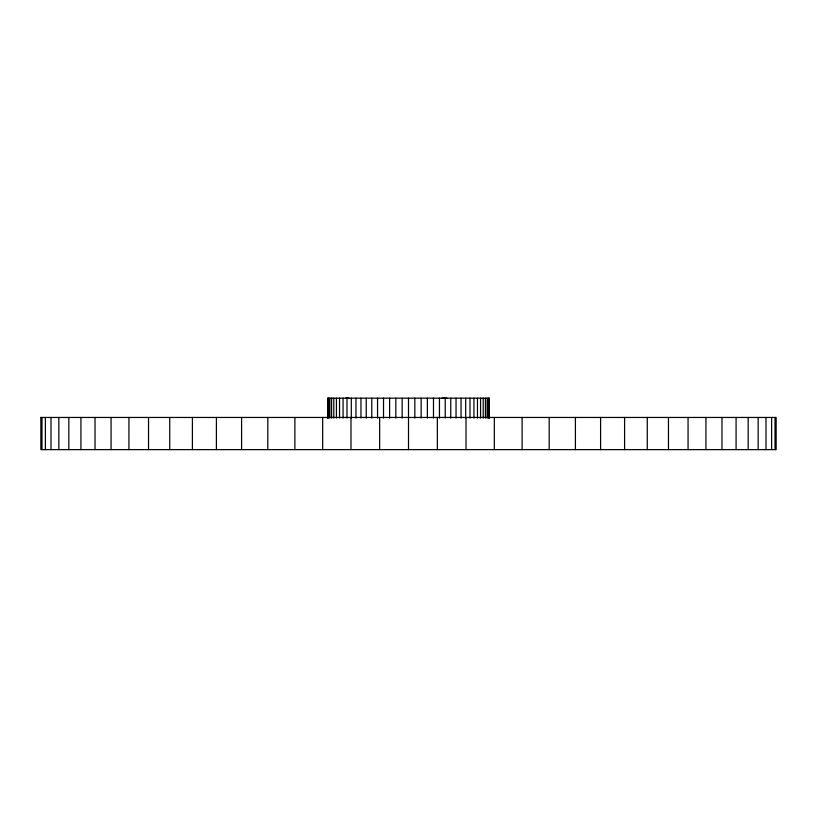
<?xml version="1.0" encoding="UTF-8"?>
<svg xmlns="http://www.w3.org/2000/svg" width="817" height="817" viewBox="0 0 817 817"><rect width="100%" height="100%" fill="white"/><g stroke="black" fill="none" stroke-linecap="round" stroke-linejoin="round"><path stroke-width="1.23" d="M41.984 449.626L41.984 417.456M45.374 449.626L45.384 417.456M51.011 449.626L51.011 417.456M58.844 449.626L58.844 417.456M68.832 449.626L68.842 417.456M80.924 449.626L80.924 417.456M95.027 449.626L95.027 417.456M111.061 449.626L111.071 417.456M128.933 449.626L128.943 417.456M148.531 449.626L148.541 417.456M169.732 449.626L169.732 417.456M192.404 449.626L192.404 417.456M216.403 449.626L216.403 417.456M241.587 449.626L241.597 417.456M267.802 449.626L267.813 417.456M294.886 449.626L294.896 417.456M322.674 449.626L322.674 417.456M350.983 449.626L350.983 417.456M379.65 449.626L379.66 417.456M349.012 398.165L345.805 398.165M446.919 398.165L441.885 398.165M775.016 417.456L775.016 449.626M771.616 417.456L771.626 449.626M765.989 417.456L765.989 449.626M758.156 417.456L758.156 449.626M748.158 417.456L748.168 449.626M736.076 417.456L736.076 449.626M721.973 417.456L721.973 449.626M705.929 417.456L705.939 449.626M688.057 417.456L688.067 449.626M668.459 417.456L668.469 449.626M647.268 417.456L647.268 449.626M624.596 417.456L624.596 449.626M600.597 417.456L600.597 449.626M575.403 417.456L575.413 449.626M549.187 417.456L549.198 449.626M522.104 417.456L522.114 449.626M494.326 417.456L494.326 449.626M489.383 418.059L489.383 398.165L327.617 398.165L327.617 418.059M489.128 398.165L489.128 418.059M488.382 398.165L488.382 418.059M487.146 398.165L487.146 418.059M485.421 398.165L485.421 418.059M483.225 398.165L483.225 418.059M480.57 398.165L480.57 418.059M477.465 398.165L477.465 418.059M473.931 398.165L473.931 418.059M470 398.165L470 418.059M466.017 417.456L466.017 449.626M465.69 398.165L465.69 418.059M461.033 398.165L461.033 418.059M456.039 398.165L456.039 418.059M450.759 398.165L450.759 418.059M445.224 398.165L445.224 418.059M439.454 398.165L439.454 418.059M437.34 417.456L437.35 449.626M433.49 398.165L433.49 418.059M427.383 398.165L427.383 418.059M421.153 398.165L421.153 418.059M414.842 398.165L414.842 418.059M408.5 398.165L408.5 449.626M402.158 398.165L402.158 418.059M395.847 398.165L395.847 418.059M389.617 398.165L389.617 418.059M383.51 398.165L383.51 418.059M377.546 398.165L377.546 418.059M371.776 398.165L371.776 418.059M366.241 398.165L366.241 418.059M360.961 398.165L360.961 418.059M355.967 398.165L355.967 418.059M351.31 398.165L351.31 418.059M347 398.165L347 418.059M343.069 398.165L343.069 418.059M339.535 398.165L339.535 418.059M336.43 398.165L336.43 418.059M333.775 398.165L333.775 418.059M331.579 398.165L331.579 418.059M329.854 398.165L329.854 418.059M328.618 398.165L328.618 418.059M327.872 398.165L327.872 418.059M40.86 417.456L40.85 449.626L776.15 449.626L776.14 417.456L40.86 417.456"/></g></svg>
